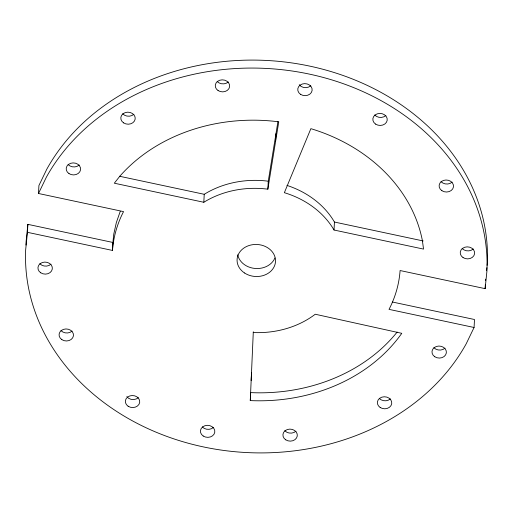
<?xml version="1.0" encoding="UTF-8"?>
<svg xmlns="http://www.w3.org/2000/svg" width="513" height="513" viewBox="0 0 513 513"><rect width="100%" height="100%" fill="white"/><g stroke="black" fill="none" stroke-linecap="round" stroke-linejoin="round"><path stroke-width="0.77" d="M253.198 332.539A86.582 72.115 3 0 0 315.258 314.238L401.769 333.328A168.354 140.229 3 0 1 250.273 400.589L253.307 331.77M27.445 232.318L27.869 224.348L112.911 242.463L112.494 250.44L27.445 232.318L25.65 249.914A230.888 192.311 3 0 0 203.199 446.868A230.888 192.311 3 0 0 466.214 343.787L474.076 327.486L474.493 319.509L392.496 302.035M112.494 250.44C113.431 236.916 117.297 223.63 123.55 211.612L38.507 193.491L38.924 185.514L46.786 169.213A230.888 192.311 3 0 1 309.801 66.132A230.888 192.311 3 0 1 487.35 263.086L487.113 265.381M203.815 202.276A86.582 72.115 3 0 1 267.85 189.175L278.764 121.818A168.354 140.229 3 0 0 119.805 176.241L114.309 183.205L203.815 202.276L204.232 194.299A86.582 72.115 3 0 1 268.267 181.198L277.95 121.466M251.133 380.569L251.55 372.598M250.273 400.589L250.69 392.612A168.354 140.229 3 0 0 397.152 332.052M267.85 189.175L268.267 181.198M275.552 141.626L275.975 133.656M334.027 230.023A86.582 72.115 3 0 0 284.362 192.689L310.872 128.66A168.354 140.229 3 0 1 422.411 240.719L423.533 249.094L334.027 230.023L334.444 222.046A86.582 72.115 3 0 0 286.959 185.398M474.076 327.486L389.027 309.365C395.286 297.348 399.152 284.055 400.089 270.537L485.131 288.652L485.343 284.664M27.869 224.348L26.067 241.937A230.888 192.311 3 0 0 25.964 245.079M112.7 244.528L113.758 234.165L116.336 222.604L120.26 211.33M485.555 280.682L485.708 279.149M486.568 270.736L486.882 267.677M485.131 288.652L486.933 271.063A230.888 192.311 3 0 0 309.384 74.109A230.888 192.311 3 0 0 46.362 177.19L38.507 193.491M119.401 176.228L204.232 194.299M334.444 222.046L423.174 240.95M274.904 258.007A19.238 16.025 3 0 1 255.076 268.459A19.238 16.025 3 0 1 237.724 254.775M385.866 115.521A7.214 6.009 3 0 1 374.721 115.008M452.139 182.102A7.214 6.009 3 0 1 440.994 181.589M473.262 248.959A7.214 6.009 3 0 1 462.117 248.452M310.782 85.729A7.214 6.009 3 0 1 299.239 84.728M228.291 81.945A7.214 6.009 3 0 1 217.146 81.439M133.842 114.284A7.214 6.009 3 0 1 122.697 113.771M79.226 165.006A7.214 6.009 3 0 1 68.082 164.493M445.008 348.147A7.214 6.009 3 0 1 433.863 347.641M390.393 398.87A7.214 6.009 3 0 1 379.248 398.364M295.943 431.209A7.214 6.009 3 0 1 284.798 430.696M213.453 427.425A7.214 6.009 3 0 1 202.308 426.912M138.369 397.633A7.214 6.009 3 0 1 126.82 396.632M72.096 331.052A7.214 6.009 3 0 1 60.951 330.539M50.973 264.195A7.214 6.009 3 0 1 39.828 263.682M244.534 272.987A19.238 16.025 3 0 0 275.353 262.932A19.238 16.025 3 0 0 248.985 245.541A19.238 16.025 3 0 0 244.534 272.987M463.027 257.558A7.214 6.009 3 0 0 474.583 253.788A7.214 6.009 3 0 0 464.695 247.266A7.214 6.009 3 0 0 463.027 257.558M441.905 190.701A7.214 6.009 3 0 0 453.46 186.931A7.214 6.009 3 0 0 443.572 180.409A7.214 6.009 3 0 0 441.905 190.701M375.631 124.12A7.214 6.009 3 0 0 387.187 120.35A7.214 6.009 3 0 0 377.299 113.828A7.214 6.009 3 0 0 375.631 124.12M300.547 94.328A7.214 6.009 3 0 0 312.103 90.557A7.214 6.009 3 0 0 302.215 84.036A7.214 6.009 3 0 0 300.547 94.328M218.057 90.544A7.214 6.009 3 0 0 229.612 86.774A7.214 6.009 3 0 0 219.724 80.252A7.214 6.009 3 0 0 218.057 90.544M123.607 122.883A7.214 6.009 3 0 0 135.163 119.112A7.214 6.009 3 0 0 125.275 112.584A7.214 6.009 3 0 0 123.607 122.883M68.992 173.599A7.214 6.009 3 0 0 80.547 169.829A7.214 6.009 3 0 0 70.659 163.307A7.214 6.009 3 0 0 68.992 173.599M40.739 272.794A7.214 6.009 3 0 0 52.294 269.024A7.214 6.009 3 0 0 42.406 262.496A7.214 6.009 3 0 0 40.739 272.794M61.861 339.651A7.214 6.009 3 0 0 73.417 335.88A7.214 6.009 3 0 0 63.529 329.359A7.214 6.009 3 0 0 61.861 339.651M128.135 406.232A7.214 6.009 3 0 0 139.69 402.461A7.214 6.009 3 0 0 129.802 395.94A7.214 6.009 3 0 0 128.135 406.232M203.219 436.024A7.214 6.009 3 0 0 214.774 432.254A7.214 6.009 3 0 0 204.886 425.732A7.214 6.009 3 0 0 203.219 436.024M285.709 439.808A7.214 6.009 3 0 0 297.264 436.037A7.214 6.009 3 0 0 287.376 429.516A7.214 6.009 3 0 0 285.709 439.808M380.159 407.469A7.214 6.009 3 0 0 391.714 403.699A7.214 6.009 3 0 0 381.826 397.177A7.214 6.009 3 0 0 380.159 407.469M434.774 356.747A7.214 6.009 3 0 0 446.329 352.976A7.214 6.009 3 0 0 436.441 346.455A7.214 6.009 3 0 0 434.774 356.747"/></g></svg>
